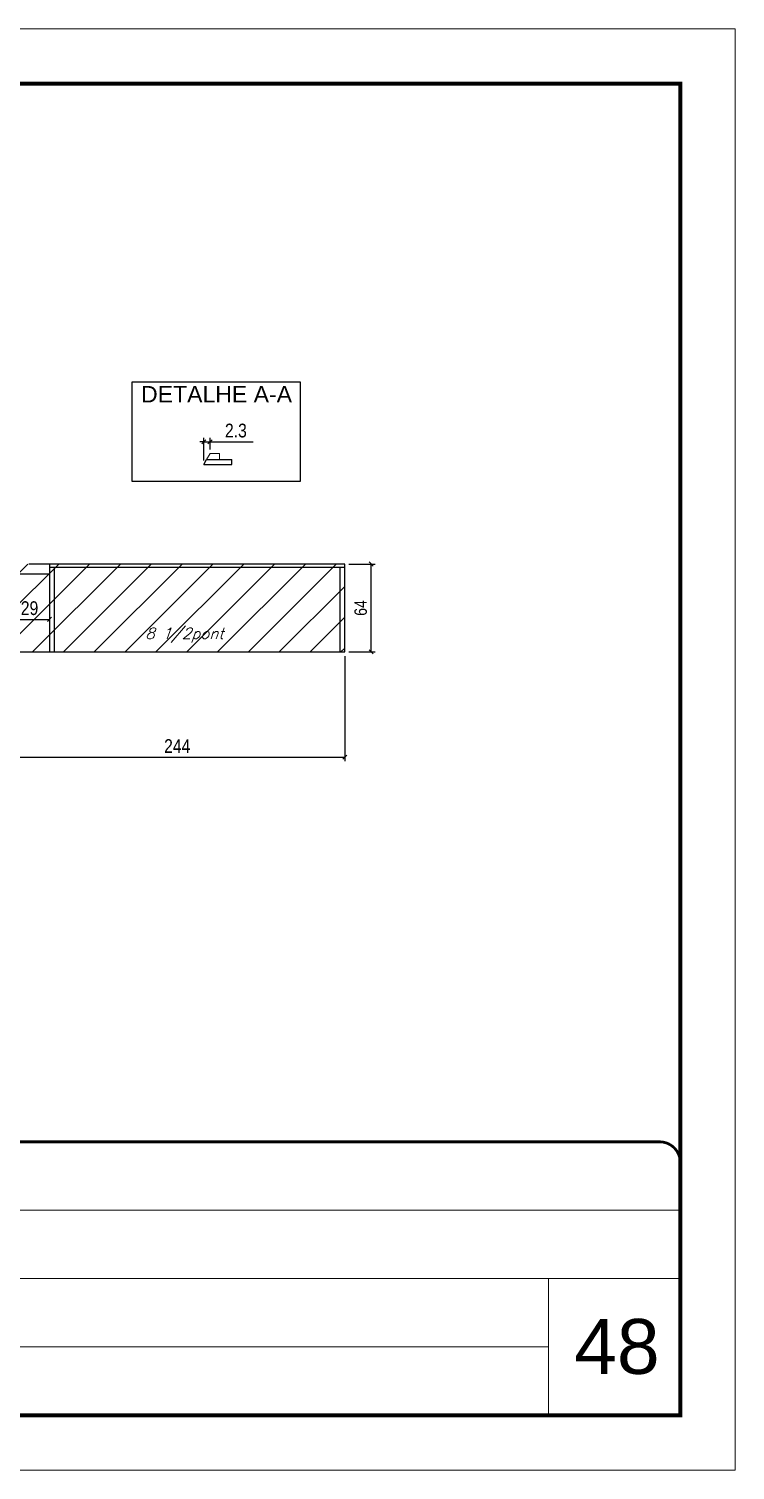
# Model space of a CAD drawing. Extents: x -21493 to -15213, y -12134 to 11887.
# Drawn here: x -15768 to -15253, y -1797 to -747 of the extents above; entities that cross this region are included whole.
import ezdxf

# ---------------------------------------------------------------- set-up
doc = ezdxf.new("R2010")
doc.units = 0
doc.linetypes.add('CONTINUO', pattern=[0])
doc.linetypes.add('DASHED', pattern=[0.75, 0.5, -0.25])
for name, color, linetype in [('5', 5, 'Continuous'), ('COTA', 241, 'Continuous'), ('Painéis', 200, 'Continuous'), ('Reaproveitamento', 251, 'Continuous'), ('SARR_2.2x7', 40, 'Continuous'), ('SARR_3.5x7', 81, 'Continuous'), ('texto', 7, 'Continuous')]:
    doc.layers.add(name, color=color, linetype=linetype)
for name, color, linetype, lineweight in [('CARIMBO', 255, 'Continuous', 9), ('Folhas', 255, 'Continuous', 9), ('Sarr 2.2x7', 40, 'Continuous', 9), ('SARRAFO DE PRESSAO', 251, 'DASHED', 9)]:
    doc.layers.add(name, color=color, linetype=linetype, lineweight=lineweight)
doc.styles.add('ARIAL', font='arial.ttf')
doc.styles.add('COTA TECNICA', font='techl___.ttf', dxfattribs={"height": 10})
doc.styles.add('COTA TECNICA-50', font='techl___.ttf', dxfattribs={"height": 9})
doc.styles.add('Romans', font='romans.shx')
doc.styles.get("Standard").update_dxf_attribs({"font": 'arial.ttf'})
doc.dimstyles.new('COTA PAINEL-50', dxfattribs={"dimtxt": 9, "dimasz": 3, "dimexe": 3, "dimexo": 3, "dimgap": 3, "dimtad": 1, "dimdec": 1, "dimzin": 12, "dimdsep": 46, "dimtxsty": 'COTA TECNICA-50', "dimblk1": 'OBLIQUE', "dimblk2": 'OBLIQUE', "dimsah": 1, "dimcen": 0.9, "dimclrd": 4, "dimclre": 4, "dimclrt": 240, "dimadec": 1, "dimazin": 3, "dimtfac": 1, "dimtdec": 1, "dimtmove": 0, "dimatfit": 3, "dimfxl": 1, "dimtolj": 1, "dimtzin": 12, "dimarcsym": 0})
doc.dimstyles.new('PAINEL', dxfattribs={"dimtxt": 10, "dimasz": 3, "dimexe": 3, "dimexo": 3, "dimgap": 3, "dimtad": 1, "dimdec": 1, "dimzin": 12, "dimdsep": 46, "dimtxsty": 'COTA TECNICA', "dimblk1": 'OBLIQUE', "dimblk2": 'OBLIQUE', "dimsah": 1, "dimcen": 0.9, "dimclrd": 4, "dimclre": 4, "dimclrt": 240, "dimadec": 1, "dimazin": 3, "dimtfac": 1, "dimtdec": 1, "dimtmove": 0, "dimatfit": 3, "dimfxl": 1, "dimtolj": 1, "dimtzin": 12, "dimarcsym": 0})

# ---------------------------------------------------------------- blocks, each defined once
blk = doc.blocks.new('_Oblique')
at = {"color": 0, "linetype": 'ByBlock', "lineweight": -2}
blk.add_line((-0.5, -0.5), (0.5, 0.5), dxfattribs=at)
blk = doc.blocks.new('*D40')
at = {"layer": 'COTA', "color": 4, "linetype": 'ByBlock', "lineweight": -2, "transparency": 16777216}
for p, q in [((-15781.6, -1204), (-15781.6, -1280.7)), ((-15537.6, -1204), (-15537.6, -1280.7)), ((-15781.6, -1277.7), (-15537.6, -1277.7))]:
    blk.add_line(p, q, dxfattribs=at)
at = {"layer": 'Defpoints', "color": 0, "linetype": 'ByBlock', "transparency": 16777216}
for p in [(-15781.6, -1201), (-15537.6, -1201), (-15537.6, -1277.7)]:
    blk.add_point(p, dxfattribs=at)
at = {"layer": 'COTA', "color": 4, "linetype": 'ByBlock', "lineweight": -2, "transparency": 16777216, "xscale": 3, "yscale": 3, "zscale": 3, "rotation": 180}
blk.add_blockref('_Oblique', (-15781.6, -1277.7), dxfattribs=at)
at = {"layer": 'COTA', "color": 4, "linetype": 'ByBlock', "lineweight": -2, "transparency": 16777216, "xscale": 3, "yscale": 3, "zscale": 3}
blk.add_blockref('_Oblique', (-15537.6, -1277.7), dxfattribs=at)
at = {"layer": 'COTA', "color": 240, "linetype": 'ByBlock', "transparency": 16777216, "insert": (-15659.6, -1269.6), "char_height": 10, "attachment_point": 5, "style": 'COTA TECNICA'}
blk.add_mtext('\\A1;244', dxfattribs=at)
blk = doc.blocks.new('*D578')
at = {"layer": 'COTA', "color": 4, "linetype": 'ByBlock', "lineweight": -2, "transparency": 16777216}
for p, q in [((-15781.6, -1172), (-15781.6, -1180.3)), ((-15752.6, -1172), (-15752.6, -1180.3)), ((-15781.6, -1177.3), (-15752.6, -1177.3))]:
    blk.add_line(p, q, dxfattribs=at)
at = {"layer": 'Defpoints', "color": 0, "linetype": 'ByBlock', "transparency": 16777216}
for p in [(-15781.6, -1169), (-15752.6, -1169), (-15752.6, -1177.3)]:
    blk.add_point(p, dxfattribs=at)
at = {"layer": 'COTA', "color": 4, "linetype": 'ByBlock', "lineweight": -2, "transparency": 16777216, "xscale": 3, "yscale": 3, "zscale": 3, "rotation": 180}
blk.add_blockref('_Oblique', (-15781.6, -1177.3), dxfattribs=at)
at = {"layer": 'COTA', "color": 4, "linetype": 'ByBlock', "lineweight": -2, "transparency": 16777216, "xscale": 3, "yscale": 3, "zscale": 3}
blk.add_blockref('_Oblique', (-15752.6, -1177.3), dxfattribs=at)
at = {"layer": 'COTA', "color": 240, "linetype": 'ByBlock', "transparency": 16777216, "insert": (-15767.1, -1169.2), "char_height": 10, "attachment_point": 5, "style": 'COTA TECNICA'}
blk.add_mtext('\\A1;29', dxfattribs=at)
blk = doc.blocks.new('*D534')
at = {"layer": 'COTA', "color": 4, "linetype": 'ByBlock', "lineweight": -2, "transparency": 16777216}
for p, q in [((-15640.2, -1048), (-15643.2, -1048)), ((-15640.2, -1061.5), (-15640.2, -1045)), ((-15640.2, -1048), (-15635.7, -1048)), ((-15635.7, -1053.5), (-15635.7, -1045)), ((-15635.7, -1048), (-15604.2, -1048))]:
    blk.add_line(p, q, dxfattribs=at)
at = {"layer": 'Defpoints', "color": 0, "linetype": 'ByBlock', "transparency": 16777216}
for p in [(-15635.7, -1048), (-15635.7, -1056.5), (-15640.2, -1064.5)]:
    blk.add_point(p, dxfattribs=at)
at = {"layer": 'COTA', "color": 4, "linetype": 'ByBlock', "lineweight": -2, "transparency": 16777216, "xscale": 3, "yscale": 3, "zscale": 3}
blk.add_blockref('_Oblique', (-15640.2, -1048), dxfattribs=at)
at = {"layer": 'COTA', "color": 4, "linetype": 'ByBlock', "lineweight": -2, "transparency": 16777216, "xscale": 3, "yscale": 3, "zscale": 3, "rotation": 180}
blk.add_blockref('_Oblique', (-15635.7, -1048), dxfattribs=at)
at = {"layer": 'COTA', "color": 240, "linetype": 'ByBlock', "transparency": 16777216, "insert": (-15616.9, -1039.8), "char_height": 10, "attachment_point": 5, "style": 'COTA TECNICA'}
blk.add_mtext('\\A1;2.3', dxfattribs=at)
blk = doc.blocks.new('9999999999')
at = {"color": 30, "linetype": 'CONTINUO'}
for p, q in [((98564.6, 34379.6), (99584, 34379.6)), ((98564.6, 34329.8), (99488, 34329.8)), ((99584, 34329.8), (99488, 34329.8)), ((99488, 34329.8), (99488, 34230.2)), ((98564.6, 34280), (99488, 34280))]:
    blk.add_line(p, q, dxfattribs=at)
at = {"color": 30, "linetype": 'CONTINUO', "const_width": 2}
blk.add_lwpolyline([(99584, 34230.2), (99584, 34414.4, 0.414214), (99569, 34429.4), (98229, 34429.4, 0.414214), (98214, 34414.4), (98214, 34245.2, 0.414214), (98229, 34230.2), (99584, 34230.2)], format="xyb", dxfattribs=at)
at = {"layer": 'Folhas'}
blk.add_lwpolyline([(98139, 34190.2), (99624, 34190.2), (99624, 35240.2), (98139, 35240.2)], close=True, dxfattribs=at)
at = {"layer": 'Folhas', "color": 30, "const_width": 3}
blk.add_lwpolyline([(98214, 34230.2), (99584, 34230.2), (99584, 35200.2), (98214, 35200.2)], close=True, dxfattribs=at)
blk = doc.blocks.new('*D1884')
at = {"layer": 'COTA', "color": 4, "lineweight": -2, "transparency": 16777216}
for p, q in [((-15534.6, -1137), (-15515.4, -1137)), ((-15518.4, -1201), (-15518.4, -1137)), ((-15534.6, -1201), (-15515.4, -1201))]:
    blk.add_line(p, q, dxfattribs=at)
at = {"layer": 'Defpoints', "color": 0, "transparency": 16777216}
for p in [(-15537.6, -1137), (-15518.4, -1137), (-15537.6, -1201)]:
    blk.add_point(p, dxfattribs=at)
at = {"layer": 'COTA', "color": 4, "lineweight": -2, "transparency": 16777216, "xscale": 3, "yscale": 3, "zscale": 3}
for p, rotation in [((-15518.4, -1137), 90), ((-15518.4, -1201), 270)]:
    blk.add_blockref('_Oblique', p, dxfattribs=dict(at, rotation=rotation))
at = {"layer": 'COTA', "color": 240, "transparency": 16777216, "insert": (-15526, -1169), "char_height": 9, "attachment_point": 5, "rotation": 90, "style": 'COTA TECNICA-50'}
blk.add_mtext('\\A1;64', dxfattribs=at)

msp = doc.modelspace()

# ---------------------------------------------------------------- hatches: boundary and pattern name
at = {"layer": 'Reaproveitamento', "linetype": 'ByBlock'}
h = msp.add_hatch(dxfattribs=at)
h.set_pattern_fill('ANSI31', color=256, scale=5)
h.set_pattern_definition([(45, (-156486.444, -32677.712), (-11.2253202, 11.2253202), [])])
h.paths.add_polyline_path([(-15537.62, -1137.04), (-15648.62, -1137.04), (-15767.62, -1137.04), (-15781.62, -1137.04), (-15781.62, -1201.04), (-15537.62, -1201.04)])
h.paths.add_polyline_path([(-15777.64, -1179.05), (-15755.86, -1179.05), (-15755.86, -1158.46), (-15777.64, -1158.46)], flags=24)
h.paths.add_polyline_path([(-15690.71, -1196.77), (-15623.09, -1196.77), (-15617.59, -1180.8), (-15685.21, -1180.8)], flags=24)

# ---------------------------------------------------------------- linework, layer by layer
at = {"linetype": 'ByBlock'}
msp.add_lwpolyline([(-15692.5, -1004.17), (-15570.21, -1004.17), (-15570.21, -1076.79), (-15692.5, -1076.79)], close=True, dxfattribs=at)
at = {"layer": 'Painéis'}
for p, q in [((-15640.25, -1064.51), (-15638.18, -1060.91)), ((-15640.25, -1064.51), (-15619.82, -1064.51)), ((-15638.18, -1060.91), (-15619.82, -1060.91)), ((-15619.82, -1064.51), (-15619.82, -1060.91))]:
    msp.add_line(p, q, dxfattribs=at)
at = {"layer": 'Painéis', "linetype": 'ByBlock'}
for p, q in [((-15648.62, -1137.04), (-15767.62, -1137.04)), ((-15537.62, -1137.04), (-15648.62, -1137.04)), ((-15648.62, -1137.04), (-15648.62, -1137.04)), ((-15852.62, -1201.04), (-15537.62, -1201.04))]:
    msp.add_line(p, q, dxfattribs=at)
at = {"layer": 'Painéis', "ltscale": 25}
msp.add_line((-15537.62, -1201.04), (-15537.62, -1137.04), dxfattribs=at)
at = {"layer": 'Sarr 2.2x7'}
for p, q in [((-15638.18, -1060.91), (-15635.65, -1056.51)), ((-15635.65, -1056.51), (-15628.82, -1056.51)), ((-15628.82, -1056.51), (-15628.82, -1060.91))]:
    msp.add_line(p, q, dxfattribs=at)
at = {"layer": 'SARR_2.2x7', "linetype": 'Continuous', "ltscale": 50}
for p, q in [((-15781.62, -1144.04), (-15752.62, -1144.04)), ((-15752.62, -1139.24), (-15537.62, -1139.24))]:
    msp.add_line(p, q, dxfattribs=at)
at = {"layer": 'SARR_3.5x7'}
for p, q in [((-15752.62, -1137.04), (-15752.62, -1201.04)), ((-15749.12, -1139.24), (-15749.12, -1201.04)), ((-15541.12, -1139.24), (-15541.12, -1201.04))]:
    msp.add_line(p, q, dxfattribs=at)

# ---------------------------------------------------------------- block references
at = {"layer": 'SARRAFO DE PRESSAO', "color": 6, "linetype": 'ByBlock'}
msp.add_blockref('9999999999', (-114877.39, -35987.3), dxfattribs=at)

# ---------------------------------------------------------------- texts
at = {"layer": '5', "color": 7, "linetype": 'Continuous'}
msp.add_text('DETALHE A-A', height=12, rotation=359.99996, dxfattribs=at).set_placement((-15685.92, -1019.28))
at = {"layer": 'CARIMBO', "style": 'ARIAL'}
msp.add_text('48', height=40, dxfattribs=at).set_placement((-15370.55, -1726.95))
at = {"layer": 'texto', "color": 2, "insert": (-15654.34, -1188.79), "char_height": 8, "attachment_point": 5, "style": 'Romans'}
msp.add_mtext('{\\Q19;\\C256;8 1/2pont}', dxfattribs=at)

# ---------------------------------------------------------------- dimensions: what is measured, and where the dimension line sits
at = {"layer": 'COTA', "linetype": 'ByBlock'}
for base, p1, p2, override, picture, middle in [((-15635.65, -1047.99), (-15640.25, -1064.51), (-15635.65, -1056.51), {"dimlfac": 0.5}, '*D534', (-15616.94, -1039.77)), ((-15752.62, -1177.27), (-15781.62, -1169.04), (-15752.62, -1169.04), {"dimtmove": 1}, '*D578', (-15767.12, -1169.18))]:
    dim = msp.add_linear_dim(base=base, p1=p1, p2=p2, dimstyle='PAINEL', override=override, dxfattribs=at)
    dim.commit()
    dim.dimension.update_dxf_attribs({"geometry": picture, "text_midpoint": middle})
at = {"layer": 'COTA'}
dim = msp.add_linear_dim(base=(-15518.39, -1137.04), p1=(-15537.62, -1201.04), p2=(-15537.62, -1137.04), angle=90, dimstyle='COTA PAINEL-50', dxfattribs=at)
dim.commit()
dim.dimension.update_dxf_attribs({"geometry": '*D1884', "text_midpoint": (-15525.98, -1169.04)})
at = {"layer": 'COTA', "linetype": 'ByBlock'}
dim = msp.add_linear_dim(base=(-15537.62, -1277.67), p1=(-15781.62, -1201.04), p2=(-15537.62, -1201.04), dimstyle='PAINEL', dxfattribs=at)
dim.commit()
dim.dimension.update_dxf_attribs({"geometry": '*D40', "text_midpoint": (-15659.62, -1277.67), "dimtype": 160})

doc.saveas('drawing.dxf')
